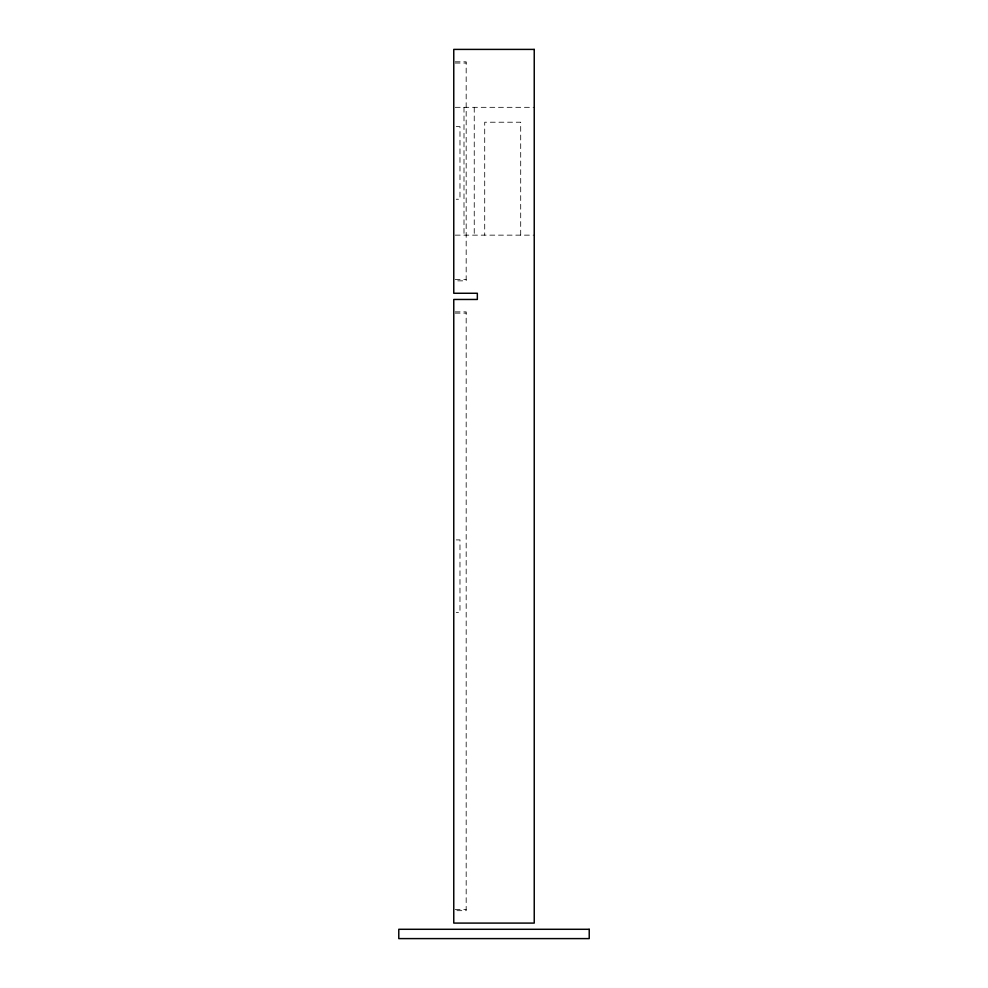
<?xml version="1.0" encoding="UTF-8"?>
<svg xmlns="http://www.w3.org/2000/svg" width="988" height="988" viewBox="0 0 988 988"><rect width="100%" height="100%" fill="white"/><g stroke="black" fill="none" stroke-linecap="round" stroke-linejoin="round"><path stroke-width="0.74" stroke-dasharray="4.94 3.71" d="M455.147 61.812L466.175 61.812L466.175 280.851L455.147 280.851M455.147 63.047L466.175 63.047M455.233 107.322L534.236 107.322M456.246 126.637L459.976 126.637L459.976 199.243L456.246 199.243M455.233 235.144L534.236 235.144M455.147 279.616L466.175 279.616M455.147 311.875L466.175 311.875L466.175 910.677L455.147 910.677M455.147 313.122L466.175 313.122M456.246 539.905L459.976 539.905L459.976 612.498L456.246 612.498M455.147 909.442L466.175 909.442M520.701 235.144L520.701 122.216L484.713 122.216L484.713 235.144M474.24 107.322L474.24 235.144M464.002 107.322L464.002 235.144"/><path stroke-width="1.48" d="M534.236 49.4L453.764 49.4L453.764 293.263L477.34 293.263L477.34 299.463L453.764 299.463L453.764 923.088L534.236 923.088L534.236 49.4M589.219 929.288L398.781 929.288L398.781 938.6L589.219 938.6L589.219 929.288"/></g></svg>
